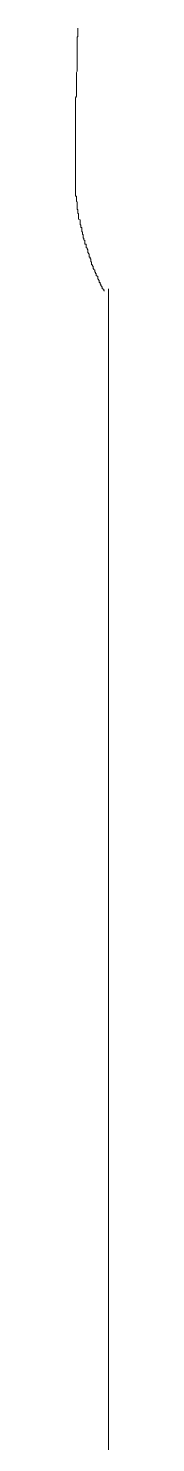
# Model space of a CAD drawing. Header units: millimetres. Extents: x 5194 to 16594, y 329 to 7592.
# Drawn here: x 10747.4 to 10748.37, y 3907.27 to 3948.94 of the extents above; entities that cross this region are included whole.
import ezdxf

# ---------------------------------------------------------------- set-up
doc = ezdxf.new("R2010")
doc.units = ezdxf.units.MM
doc.header["$MEASUREMENT"] = 0
doc.layers.add('PDF_Geometry', color=7, linetype='Continuous', true_color=0x231f20)

msp = doc.modelspace()

# ---------------------------------------------------------------- linework, layer by layer
at = {"layer": 'PDF_Geometry', "color": 0, "lineweight": 9}
for p, q in [((10747.471, 3948.942), (10747.471, 3948.92)), ((10747.471, 3948.695), (10747.449, 3948.695)), ((10747.449, 3948.695), (10747.449, 3948.672)), ((10747.449, 3948.672), (10747.449, 3948.65)), ((10747.449, 3948.65), (10747.449, 3948.627)), ((10747.471, 3948.717), (10747.471, 3948.695)), ((10747.449, 3947.683), (10747.426, 3947.638)), ((10747.426, 3947.638), (10747.426, 3947.615)), ((10747.449, 3947.863), (10747.449, 3947.818)), ((10747.449, 3947.818), (10747.449, 3947.795)), ((10747.449, 3947.795), (10747.449, 3947.75)), ((10747.449, 3947.75), (10747.449, 3947.705)), ((10747.449, 3947.705), (10747.449, 3947.683)), ((10747.426, 3947.615), (10747.426, 3947.57)), ((10747.426, 3947.57), (10747.426, 3947.548)), ((10747.426, 3947.548), (10747.426, 3947.525)), ((10747.426, 3947.368), (10747.426, 3947.323)), ((10747.426, 3947.323), (10747.426, 3947.301)), ((10747.426, 3947.301), (10747.426, 3947.256)), ((10747.426, 3947.256), (10747.426, 3947.233)), ((10747.426, 3947.233), (10747.426, 3947.211)), ((10747.426, 3946.941), (10747.404, 3946.896)), ((10747.404, 3946.896), (10747.404, 3946.873)), ((10747.404, 3946.873), (10747.404, 3946.828)), ((10747.404, 3946.828), (10747.404, 3946.806)), ((10747.404, 3946.806), (10747.404, 3946.783)), ((10747.426, 3947.211), (10747.426, 3947.166)), ((10747.426, 3947.166), (10747.426, 3947.143)), ((10747.426, 3947.143), (10747.426, 3947.098)), ((10747.426, 3947.098), (10747.426, 3947.076)), ((10747.426, 3947.076), (10747.426, 3947.053)), ((10747.426, 3947.053), (10747.426, 3947.008)), ((10747.426, 3947.008), (10747.426, 3946.986)), ((10747.426, 3946.986), (10747.426, 3946.963)), ((10747.426, 3946.963), (10747.426, 3946.941)), ((10747.404, 3946.783), (10747.404, 3946.761)), ((10747.404, 3944.737), (10747.404, 3944.714)), ((10747.404, 3944.714), (10747.404, 3944.669)), ((10747.404, 3944.669), (10747.404, 3944.647)), ((10747.404, 3944.017), (10747.404, 3943.995)), ((10747.404, 3943.995), (10747.426, 3943.995)), ((10747.426, 3943.995), (10747.426, 3943.972)), ((10747.426, 3943.972), (10747.426, 3943.95)), ((10747.449, 3943.68), (10747.449, 3943.657)), ((10747.449, 3943.657), (10747.449, 3943.635)), ((10747.449, 3943.635), (10747.449, 3943.612)), ((10747.449, 3943.612), (10747.471, 3943.59)), ((10747.471, 3943.59), (10747.471, 3943.567)), ((10747.471, 3943.567), (10747.471, 3943.545)), ((10747.471, 3943.545), (10747.471, 3943.522)), ((10747.471, 3943.522), (10747.471, 3943.5)), ((10747.471, 3943.5), (10747.494, 3943.477)), ((10747.494, 3943.477), (10747.494, 3943.455)), ((10747.494, 3943.455), (10747.494, 3943.432)), ((10747.494, 3943.432), (10747.494, 3943.41)), ((10747.494, 3943.41), (10747.494, 3943.387)), ((10747.494, 3943.387), (10747.494, 3943.365)), ((10747.494, 3943.365), (10747.494, 3943.342)), ((10747.494, 3943.342), (10747.494, 3943.32)), ((10747.494, 3943.32), (10747.538, 3943.297)), ((10747.538, 3943.297), (10747.538, 3943.275)), ((10747.538, 3943.275), (10747.538, 3943.252)), ((10747.538, 3943.252), (10747.538, 3943.23)), ((10747.538, 3943.23), (10747.538, 3943.207)), ((10747.538, 3943.207), (10747.538, 3943.185)), ((10747.538, 3943.185), (10747.538, 3943.163)), ((10747.538, 3943.163), (10747.561, 3943.14)), ((10747.561, 3943.14), (10747.561, 3943.118)), ((10747.561, 3943.118), (10747.561, 3943.095)), ((10747.561, 3943.095), (10747.561, 3943.073)), ((10747.561, 3943.073), (10747.583, 3943.073)), ((10747.583, 3943.073), (10747.583, 3943.05)), ((10747.583, 3943.05), (10747.583, 3943.028)), ((10747.583, 3943.028), (10747.583, 3943.005)), ((10747.583, 3943.005), (10747.583, 3942.983)), ((10747.583, 3942.983), (10747.583, 3942.96)), ((10747.583, 3942.96), (10747.606, 3942.938)), ((10747.606, 3942.938), (10747.606, 3942.915)), ((10747.606, 3942.915), (10747.606, 3942.893)), ((10747.606, 3942.893), (10747.606, 3942.87)), ((10747.606, 3942.87), (10747.628, 3942.87)), ((10747.628, 3942.87), (10747.628, 3942.848)), ((10747.628, 3942.848), (10747.628, 3942.825)), ((10747.628, 3942.825), (10747.628, 3942.803)), ((10747.628, 3942.803), (10747.628, 3942.78)), ((10747.628, 3942.78), (10747.628, 3942.758)), ((10747.628, 3942.758), (10747.651, 3942.758)), ((10747.651, 3942.758), (10747.651, 3942.735)), ((10747.651, 3942.735), (10747.651, 3942.713)), ((10747.651, 3942.713), (10747.673, 3942.69)), ((10747.673, 3942.69), (10747.673, 3942.668)), ((10747.673, 3942.668), (10747.673, 3942.645)), ((10747.673, 3942.645), (10747.673, 3942.623)), ((10747.673, 3942.623), (10747.673, 3942.6)), ((10747.673, 3942.6), (10747.673, 3942.578)), ((10747.673, 3942.578), (10747.718, 3942.578)), ((10747.718, 3942.578), (10747.718, 3942.555)), ((10747.718, 3942.555), (10747.718, 3942.533)), ((10747.718, 3942.533), (10747.718, 3942.51)), ((10747.718, 3942.51), (10747.718, 3942.488)), ((10747.718, 3942.488), (10747.741, 3942.465)), ((10747.741, 3942.465), (10747.741, 3942.443)), ((10747.741, 3942.443), (10747.763, 3942.42)), ((10747.763, 3942.42), (10747.763, 3942.398)), ((10747.763, 3942.398), (10747.763, 3942.375)), ((10747.763, 3942.375), (10747.763, 3942.353)), ((10747.763, 3942.353), (10747.763, 3942.33)), ((10747.763, 3942.33), (10747.786, 3942.33)), ((10747.786, 3942.33), (10747.786, 3942.308)), ((10747.786, 3942.308), (10747.808, 3942.285)), ((10747.808, 3942.285), (10747.808, 3942.263)), ((10747.808, 3942.263), (10747.808, 3942.24)), ((10747.808, 3942.24), (10747.808, 3942.218)), ((10747.808, 3942.218), (10747.808, 3942.195)), ((10747.808, 3942.195), (10747.831, 3942.195)), ((10747.831, 3942.195), (10747.831, 3942.173)), ((10747.831, 3942.173), (10747.831, 3942.15)), ((10747.831, 3942.15), (10747.853, 3942.15)), ((10747.853, 3942.15), (10747.853, 3942.128)), ((10747.853, 3942.128), (10747.853, 3942.106)), ((10747.853, 3942.106), (10747.853, 3942.083)), ((10747.853, 3942.083), (10747.853, 3942.061)), ((10747.853, 3942.061), (10747.876, 3942.061)), ((10747.876, 3942.061), (10747.876, 3942.038)), ((10747.876, 3942.038), (10747.876, 3942.016)), ((10747.876, 3942.016), (10747.876, 3941.993)), ((10747.876, 3941.993), (10747.876, 3941.971)), ((10747.876, 3941.971), (10747.898, 3941.971)), ((10747.898, 3941.971), (10747.898, 3941.948)), ((10747.898, 3941.948), (10747.921, 3941.926)), ((10747.921, 3941.926), (10747.921, 3941.903)), ((10747.921, 3941.903), (10747.921, 3941.881)), ((10747.921, 3941.881), (10747.921, 3941.858)), ((10747.921, 3941.858), (10747.943, 3941.858)), ((10747.943, 3941.858), (10747.943, 3941.836)), ((10747.943, 3941.836), (10747.966, 3941.813)), ((10747.966, 3941.813), (10747.966, 3941.791)), ((10747.966, 3941.791), (10747.966, 3941.768)), ((10747.966, 3941.768), (10747.988, 3941.746)), ((10747.988, 3941.746), (10747.988, 3941.723)), ((10747.988, 3941.723), (10748.011, 3941.723)), ((10748.011, 3941.723), (10748.011, 3941.701)), ((10748.011, 3941.701), (10748.011, 3941.678)), ((10748.011, 3941.678), (10748.011, 3941.656)), ((10748.011, 3941.656), (10748.056, 3941.633)), ((10748.056, 3941.633), (10748.056, 3941.611)), ((10748.056, 3941.611), (10748.056, 3941.588)), ((10748.056, 3941.588), (10748.056, 3941.566)), ((10748.056, 3941.566), (10748.078, 3941.543)), ((10748.078, 3941.543), (10748.078, 3941.521)), ((10748.078, 3941.521), (10748.101, 3941.521)), ((10748.101, 3941.521), (10748.101, 3941.498)), ((10748.101, 3941.498), (10748.101, 3941.476)), ((10748.101, 3941.476), (10748.101, 3941.453)), ((10748.101, 3941.453), (10748.123, 3941.453)), ((10748.123, 3941.453), (10748.123, 3941.431)), ((10748.123, 3941.431), (10748.123, 3941.408)), ((10748.123, 3941.408), (10748.146, 3941.408)), ((10748.146, 3941.408), (10748.146, 3941.386)), ((10748.146, 3941.386), (10748.146, 3941.363)), ((10748.146, 3941.363), (10748.168, 3941.341)), ((10748.168, 3941.341), (10748.191, 3941.318)), ((10748.191, 3941.318), (10748.191, 3941.296)), ((10748.191, 3941.296), (10748.191, 3941.273)), ((10748.191, 3941.273), (10748.236, 3941.251)), ((10748.236, 3941.251), (10748.236, 3941.228)), ((10748.236, 3941.228), (10748.236, 3941.206)), ((10748.236, 3941.206), (10748.258, 3941.206)), ((10748.371, 3941.267), (10748.371, 3890.666))]:
    msp.add_line(p, q, dxfattribs=at)
for points in [[(10747.471, 3948.92), (10747.471, 3948.852), (10747.471, 3948.785), (10747.471, 3948.717)], [(10747.449, 3948.627), (10747.449, 3948.38), (10747.449, 3948.11), (10747.449, 3947.863)], [(10747.426, 3947.525), (10747.426, 3947.48), (10747.426, 3947.413), (10747.426, 3947.368)], [(10747.404, 3946.761), (10747.404, 3946.086), (10747.404, 3945.411), (10747.404, 3944.737)], [(10747.404, 3944.647), (10747.404, 3944.444), (10747.404, 3944.219), (10747.404, 3944.017)], [(10747.426, 3943.95), (10747.426, 3943.747), (10747.471, 3943.905), (10747.449, 3943.68)]]:
    msp.add_open_spline(points, degree=3, dxfattribs=at)

doc.saveas('drawing.dxf')
